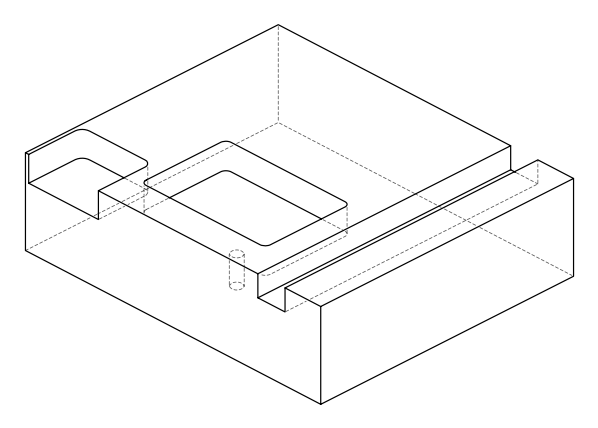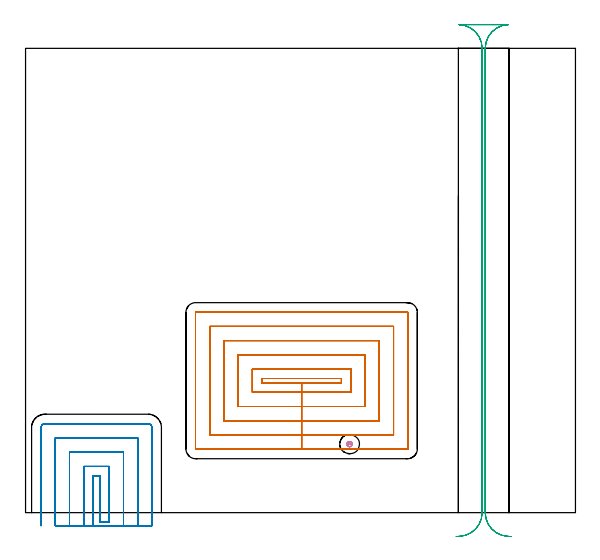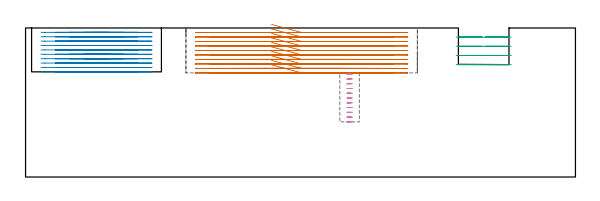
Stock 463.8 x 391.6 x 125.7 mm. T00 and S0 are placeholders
(PLAN: 4 operations, 2 tool changes, 78.2 min)
(1 MILL_RECTANGULAR_POCKET | POCKET_RECTANGULAR_STRAIGHT | NXT0201_012 | Follow Part, ap 4, ae 75% | 44.81 min | 971083 mm3)
(2 MILL_SLOT | SLOT_PARTIAL_RECTANGULAR | NXT0201_012 | Follow Part, ap 4, ae 75% | 24.68 min | 334266 mm3)
(3 MILL_RECTANGULAR_SLOT | SLOT_RECTANGULAR | UGT0201_019 | Follow Part, ap 10, ae 75% | 7.69 min | 515771 mm3)
(4 MILL_BLIND_HOLE_FROM_SOLID_MATERIAL | STEP1POCKET | NXT0201_011 | Spiral | 0.98 min | 8753 mm3)
(TOOL NXT0201_012 | ENDMILL 16mm [2P460-1600-NA 1630] | D16 FL38 Z6)
(TOOL UGT0201_019 | End mill 40 mm | D40 FL63 Z6)
(TOOL NXT0201_011 | ENDMILL 12mm [2P460-1200-NA 1630] | D12 FL38 Z6)
(OP 1 MILL_RECTANGULAR_POCKET)
G17 G21 G94 G90
T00 M6
G54
G17 G0 G90 X207.509 Y109.5 S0 M3
G43 Z135.7 H1
Z128.7
G94 G1 X232.85 Z121.91 F250.
X266.4 F500.
Y113.1
X199.3
Y109.5
X232.85
Y101.5
X274.4
Y121.1
X191.3
Y101.5
X232.85
Y89.5
X286.4
Y133.1
X179.3
Y89.5
X232.85
Y77.5
X298.4
Y145.1
X167.3
Y77.5
X232.85
Y65.5
X310.4
Y157.1
X155.3
Y65.5
X232.85
Y53.5
X322.2
G3 X322.4 Y53.7 R0.2
G1 Y168.9
G3 X322.2 Y169.1 R0.2
G1 X143.5
G3 X143.3 Y168.9 R0.2
G1 Y53.7
G3 X143.5 Y53.5 R0.2
G1 X232.85
X233.85
G0 X207.509 Y109.5 Z124.91
G1 X232.85 Z118.12 F250.
X266.4 F500.
Y113.1
X199.3
Y109.5
X232.85
Y101.5
X274.4
Y121.1
X191.3
Y101.5
X232.85
Y89.5
X286.4
Y133.1
X179.3
Y89.5
X232.85
Y77.5
X298.4
Y145.1
X167.3
Y77.5
X232.85
Y65.5
X310.4
Y157.1
X155.3
Y65.5
X232.85
Y53.5
X322.2
G3 X322.4 Y53.7 R0.2
G1 Y168.9
G3 X322.2 Y169.1 R0.2
G1 X143.5
G3 X143.3 Y168.9 R0.2
G1 Y53.7
G3 X143.5 Y53.5 R0.2
G1 X232.85
X233.85
G0 X207.509 Y109.5 Z121.12
G1 X232.85 Z114.33 F250.
X266.4 F500.
Y113.1
X199.3
Y109.5
X232.85
Y101.5
X274.4
Y121.1
X191.3
Y101.5
X232.85
Y89.5
X286.4
Y133.1
X179.3
Y89.5
X232.85
Y77.5
X298.4
Y145.1
X167.3
Y77.5
X232.85
Y65.5
X310.4
Y157.1
X155.3
Y65.5
X232.85
Y53.5
X322.2
G3 X322.4 Y53.7 R0.2
G1 Y168.9
G3 X322.2 Y169.1 R0.2
G1 X143.5
G3 X143.3 Y168.9 R0.2
G1 Y53.7
G3 X143.5 Y53.5 R0.2
G1 X232.85
X233.85
G0 X207.509 Y109.5 Z117.33
G1 X232.85 Z110.54 F250.
X266.4 F500.
Y113.1
X199.3
Y109.5
X232.85
Y101.5
X274.4
Y121.1
X191.3
Y101.5
X232.85
Y89.5
X286.4
Y133.1
X179.3
Y89.5
X232.85
Y77.5
X298.4
Y145.1
X167.3
Y77.5
X232.85
Y65.5
X310.4
Y157.1
X155.3
Y65.5
X232.85
Y53.5
X322.2
G3 X322.4 Y53.7 R0.2
G1 Y168.9
G3 X322.2 Y169.1 R0.2
G1 X143.5
G3 X143.3 Y168.9 R0.2
G1 Y53.7
G3 X143.5 Y53.5 R0.2
G1 X232.85
X233.85
G0 X207.509 Y109.5 Z113.54
G1 X232.85 Z106.75 F250.
X266.4 F500.
Y113.1
X199.3
Y109.5
X232.85
Y101.5
X274.4
Y121.1
X191.3
Y101.5
X232.85
Y89.5
X286.4
Y133.1
X179.3
Y89.5
X232.85
Y77.5
X298.4
Y145.1
X167.3
Y77.5
X232.85
Y65.5
X310.4
Y157.1
X155.3
Y65.5
X232.85
Y53.5
X322.2
G3 X322.4 Y53.7 R0.2
G1 Y168.9
G3 X322.2 Y169.1 R0.2
G1 X143.5
G3 X143.3 Y168.9 R0.2
G1 Y53.7
G3 X143.5 Y53.5 R0.2
G1 X232.85
X233.85
G0 X207.509 Y109.5 Z109.75
G1 X232.85 Z102.96 F250.
X266.4 F500.
Y113.1
X199.3
Y109.5
X232.85
Y101.5
X274.4
Y121.1
X191.3
Y101.5
X232.85
Y89.5
X286.4
Y133.1
X179.3
Y89.5
X232.85
Y77.5
X298.4
Y145.1
X167.3
Y77.5
X232.85
Y65.5
X310.4
Y157.1
X155.3
Y65.5
X232.85
Y53.5
X322.2
G3 X322.4 Y53.7 R0.2
G1 Y168.9
G3 X322.2 Y169.1 R0.2
G1 X143.5
G3 X143.3 Y168.9 R0.2
G1 Y53.7
G3 X143.5 Y53.5 R0.2
G1 X232.85
X233.85
G0 X207.509 Y109.5 Z105.96
G1 X232.85 Z99.17 F250.
X266.4 F500.
Y113.1
X199.3
Y109.5
X232.85
Y101.5
X274.4
Y121.1
X191.3
Y101.5
X232.85
Y89.5
X286.4
Y133.1
X179.3
Y89.5
X232.85
Y77.5
X298.4
Y145.1
X167.3
Y77.5
X232.85
Y65.5
X310.4
Y157.1
X155.3
Y65.5
X232.85
Y53.5
X322.2
G3 X322.4 Y53.7 R0.2
G1 Y168.9
G3 X322.2 Y169.1 R0.2
G1 X143.5
G3 X143.3 Y168.9 R0.2
G1 Y53.7
G3 X143.5 Y53.5 R0.2
G1 X232.85
X233.85
G0 X207.509 Y109.5 Z102.17
G1 X232.85 Z95.38 F250.
X266.4 F500.
Y113.1
X199.3
Y109.5
X232.85
Y101.5
X274.4
Y121.1
X191.3
Y101.5
X232.85
Y89.5
X286.4
Y133.1
X179.3
Y89.5
X232.85
Y77.5
X298.4
Y145.1
X167.3
Y77.5
X232.85
Y65.5
X310.4
Y157.1
X155.3
Y65.5
X232.85
Y53.5
X322.2
G3 X322.4 Y53.7 R0.2
G1 Y168.9
G3 X322.2 Y169.1 R0.2
G1 X143.5
G3 X143.3 Y168.9 R0.2
G1 Y53.7
G3 X143.5 Y53.5 R0.2
G1 X232.85
X233.85
G0 X207.509 Y109.5 Z98.38
G1 X232.85 Z91.59 F250.
X266.4 F500.
Y113.1
X199.3
Y109.5
X232.85
Y101.5
X274.4
Y121.1
X191.3
Y101.5
X232.85
Y89.5
X286.4
Y133.1
X179.3
Y89.5
X232.85
Y77.5
X298.4
Y145.1
X167.3
Y77.5
X232.85
Y65.5
X310.4
Y157.1
X155.3
Y65.5
X232.85
Y53.5
X322.2
G3 X322.4 Y53.7 R0.2
G1 Y168.9
G3 X322.2 Y169.1 R0.2
G1 X143.5
G3 X143.3 Y168.9 R0.2
G1 Y53.7
G3 X143.5 Y53.5 R0.2
G1 X232.85
X233.85
G0 X207.509 Y109.5 Z94.59
G1 X232.85 Z87.8 F250.
X266.4 F500.
Y113.1
X199.3
Y109.5
X232.85
Y101.5
X274.4
Y121.1
X191.3
Y101.5
X232.85
Y89.5
X286.4
Y133.1
X179.3
Y89.5
X232.85
Y77.5
X298.4
Y145.1
X167.3
Y77.5
X232.85
Y65.5
X310.4
Y157.1
X155.3
Y65.5
X232.85
Y53.5
X322.2
G3 X322.4 Y53.7 R0.2
G1 Y168.9
G3 X322.2 Y169.1 R0.2
G1 X143.5
G3 X143.3 Y168.9 R0.2
G1 Y53.7
G3 X143.5 Y53.5 R0.2
G1 X232.85
X233.85
G0 Z135.7
M5
M2
(OP 2 MILL_SLOT)
G17 G21 G94 G90
T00 M6
G54
G17 G0 G90 X57.1 Y-11. S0 M3
G43 Z135.7 H1
Z122.
G94 G1 Y-8. F250.
Y31. F500.
X62.6
Y-8.
X70.6
Y39.
X49.1
Y-8.
Y-11. F250.
X82.6
Y-8.
Y51. F500.
X37.1
Y-8.
Y-11. F250.
X94.6
Y-8.
Y63. F500.
X25.1
Y-8.
Y-11. F250.
X106.6
Y-8.
Y71.8 F500.
G3 X103.4 Y75. R3.2
G1 X16.3
G3 X13.1 Y71.8 R3.2
G1 Y-8.
Y-11. F250.
G0 X57.1 Z118.3
G1 Y-8.
Y31. F500.
X62.6
Y-8.
X70.6
Y39.
X49.1
Y-8.
Y-11. F250.
X82.6
Y-8.
Y51. F500.
X37.1
Y-8.
Y-11. F250.
X94.6
Y-8.
Y63. F500.
X25.1
Y-8.
Y-11. F250.
X106.6
Y-8.
Y71.8 F500.
G3 X103.4 Y75. R3.2
G1 X16.3
G3 X13.1 Y71.8 R3.2
G1 Y-8.
Y-11. F250.
G0 X57.1 Z114.6
G1 Y-8.
Y31. F500.
X62.6
Y-8.
X70.6
Y39.
X49.1
Y-8.
Y-11. F250.
X82.6
Y-8.
Y51. F500.
X37.1
Y-8.
Y-11. F250.
X94.6
Y-8.
Y63. F500.
X25.1
Y-8.
Y-11. F250.
X106.6
Y-8.
Y71.8 F500.
G3 X103.4 Y75. R3.2
G1 X16.3
G3 X13.1 Y71.8 R3.2
G1 Y-8.
Y-11. F250.
G0 X57.1 Z110.9
G1 Y-8.
Y31. F500.
X62.6
Y-8.
X70.6
Y39.
X49.1
Y-8.
Y-11. F250.
X82.6
Y-8.
Y51. F500.
X37.1
Y-8.
Y-11. F250.
X94.6
Y-8.
Y63. F500.
X25.1
Y-8.
Y-11. F250.
X106.6
Y-8.
Y71.8 F500.
G3 X103.4 Y75. R3.2
G1 X16.3
G3 X13.1 Y71.8 R3.2
G1 Y-8.
Y-11. F250.
G0 X57.1 Z107.2
G1 Y-8.
Y31. F500.
X62.6
Y-8.
X70.6
Y39.
X49.1
Y-8.
Y-11. F250.
X82.6
Y-8.
Y51. F500.
X37.1
Y-8.
Y-11. F250.
X94.6
Y-8.
Y63. F500.
X25.1
Y-8.
Y-11. F250.
X106.6
Y-8.
Y71.8 F500.
G3 X103.4 Y75. R3.2
G1 X16.3
G3 X13.1 Y71.8 R3.2
G1 Y-8.
Y-11. F250.
G0 X57.1 Z103.5
G1 Y-8.
Y31. F500.
X62.6
Y-8.
X70.6
Y39.
X49.1
Y-8.
Y-11. F250.
X82.6
Y-8.
Y51. F500.
X37.1
Y-8.
Y-11. F250.
X94.6
Y-8.
Y63. F500.
X25.1
Y-8.
Y-11. F250.
X106.6
Y-8.
Y71.8 F500.
G3 X103.4 Y75. R3.2
G1 X16.3
G3 X13.1 Y71.8 R3.2
G1 Y-8.
Y-11. F250.
G0 X57.1 Z99.8
G1 Y-8.
Y31. F500.
X62.6
Y-8.
X70.6
Y39.
X49.1
Y-8.
Y-11. F250.
X82.6
Y-8.
Y51. F500.
X37.1
Y-8.
Y-11. F250.
X94.6
Y-8.
Y63. F500.
X25.1
Y-8.
Y-11. F250.
X106.6
Y-8.
Y71.8 F500.
G3 X103.4 Y75. R3.2
G1 X16.3
G3 X13.1 Y71.8 R3.2
G1 Y-8.
Y-11. F250.
G0 X57.1 Z96.1
G1 Y-8.
Y31. F500.
X62.6
Y-8.
X70.6
Y39.
X49.1
Y-8.
Y-11. F250.
X82.6
Y-8.
Y51. F500.
X37.1
Y-8.
Y-11. F250.
X94.6
Y-8.
Y63. F500.
X25.1
Y-8.
Y-11. F250.
X106.6
Y-8.
Y71.8 F500.
G3 X103.4 Y75. R3.2
G1 X16.3
G3 X13.1 Y71.8 R3.2
G1 Y-8.
Y-11. F250.
G0 X57.1 Z92.4
G1 Y-8.
Y31. F500.
X62.6
Y-8.
X70.6
Y39.
X49.1
Y-8.
Y-11. F250.
X82.6
Y-8.
Y51. F500.
X37.1
Y-8.
Y-11. F250.
X94.6
Y-8.
Y63. F500.
X25.1
Y-8.
Y-11. F250.
X106.6
Y-8.
Y71.8 F500.
G3 X103.4 Y75. R3.2
G1 X16.3
G3 X13.1 Y71.8 R3.2
G1 Y-8.
Y-11. F250.
G0 X57.1 Z88.7
G1 Y-8.
Y31. F500.
X62.6
Y-8.
X70.6
Y39.
X49.1
Y-8.
Y-11. F250.
X82.6
Y-8.
Y51. F500.
X37.1
Y-8.
Y-11. F250.
X94.6
Y-8.
Y63. F500.
X25.1
Y-8.
Y-11. F250.
X106.6
Y-8.
Y71.8 F500.
G3 X103.4 Y75. R3.2
G1 X16.3
G3 X13.1 Y71.8 R3.2
G1 Y-8.
Y-11. F250.
G0 Z135.7
M5
M2
(OP 3 MILL_RECTANGULAR_SLOT)
G17 G21 G94 G90
T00 M6
G54
G17 G0 G90 X409.6 Y-20.134 S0 M3
G43 Z135.7 H0
Z117.975
G94 G1 X406.605 Y-19.97 F250.
G2 X387.7 Y0. R20. F500.
G1 Y391.6
G2 X407.068 Y411.59 R20.
G1 Y411.6
X365.732
Y411.59
G2 X385.1 Y391.6 R20.
G1 Y0.
G2 X366.195 Y-19.97 R20.
G1 X363.2 Y-20.134 F250.
G0 X409.6 Z110.25
G1 X406.605 Y-19.97
G2 X387.7 Y0. R20. F500.
G1 Y391.6
G2 X407.068 Y411.59 R20.
G1 Y411.6
X365.732
Y411.59
G2 X385.1 Y391.6 R20.
G1 Y0.
G2 X366.195 Y-19.97 R20.
G1 X363.2 Y-20.134 F250.
G0 X409.6 Z102.525
G1 X406.605 Y-19.97
G2 X387.7 Y0. R20. F500.
G1 Y391.6
G2 X407.068 Y411.59 R20.
G1 Y411.6
X365.732
Y411.59
G2 X385.1 Y391.6 R20.
G1 Y0.
G2 X366.195 Y-19.97 R20.
G1 X363.2 Y-20.134 F250.
G0 X409.6 Z94.8
G1 X406.605 Y-19.97
G2 X387.7 Y0. R20. F500.
G1 Y391.6
G2 X407.068 Y411.59 R20.
G1 Y411.6
X365.732
Y411.59
G2 X385.1 Y391.6 R20.
G1 Y0.
G2 X366.195 Y-19.97 R20.
G1 X363.2 Y-20.134 F250.
G0 Z135.7
M5
M2
(OP 4 MILL_BLIND_HOLE_FROM_SOLID_MATERIAL)
G17 G21 G94 G90
T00 M6
G54
G17 G0 G90 X273.3 Y57.8 S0 M3
G43 Z135.7 H1
Z86.773
G94 G3 X273.978 Y59.322 R0.912 F250.
X271.828 Y59.435 R1.522
X271.665 Y56.328 R2.2
X271.828 Y59.435 R-2.2
X271.746 Y57.881 R1.1
X273.3 Y57.8 R1.1
G0 Z82.745
G3 X273.978 Y59.322 R0.912
X271.828 Y59.435 R1.522
X271.665 Y56.328 R2.2
X271.828 Y59.435 R-2.2
X271.746 Y57.881 R1.1
X273.3 Y57.8 R1.1
G0 Z78.718
G3 X273.978 Y59.322 R0.912
X271.828 Y59.435 R1.522
X271.665 Y56.328 R2.2
X271.828 Y59.435 R-2.2
X271.746 Y57.881 R1.1
X273.3 Y57.8 R1.1
G0 Z74.691
G3 X273.978 Y59.322 R0.912
X271.828 Y59.435 R1.522
X271.665 Y56.328 R2.2
X271.828 Y59.435 R-2.2
X271.746 Y57.881 R1.1
X273.3 Y57.8 R1.1
G0 Z70.664
G3 X273.978 Y59.322 R0.912
X271.828 Y59.435 R1.522
X271.665 Y56.328 R2.2
X271.828 Y59.435 R-2.2
X271.746 Y57.881 R1.1
X273.3 Y57.8 R1.1
G0 Z66.636
G3 X273.978 Y59.322 R0.912
X271.828 Y59.435 R1.522
X271.665 Y56.328 R2.2
X271.828 Y59.435 R-2.2
X271.746 Y57.881 R1.1
X273.3 Y57.8 R1.1
G0 Z62.609
G3 X273.978 Y59.322 R0.912
X271.828 Y59.435 R1.522
X271.665 Y56.328 R2.2
X271.828 Y59.435 R-2.2
X271.746 Y57.881 R1.1
X273.3 Y57.8 R1.1
G0 Z58.582
G3 X273.978 Y59.322 R0.912
X271.828 Y59.435 R1.522
X271.665 Y56.328 R2.2
X271.828 Y59.435 R-2.2
X271.746 Y57.881 R1.1
X273.3 Y57.8 R1.1
G0 Z54.555
G3 X273.978 Y59.322 R0.912
X271.828 Y59.435 R1.522
X271.665 Y56.328 R2.2
X271.828 Y59.435 R-2.2
X271.746 Y57.881 R1.1
X273.3 Y57.8 R1.1
G0 Z50.527
G3 X273.978 Y59.322 R0.912
X271.828 Y59.435 R1.522
X271.665 Y56.328 R2.2
X271.828 Y59.435 R-2.2
X271.746 Y57.881 R1.1
X273.3 Y57.8 R1.1
G0 Z46.5
G3 X273.978 Y59.322 R0.912
X271.828 Y59.435 R1.522
X271.665 Y56.328 R2.2
X271.828 Y59.435 R-2.2
X271.746 Y57.881 R1.1
X273.3 Y57.8 R1.1
G0 Z135.7
M5
M2
